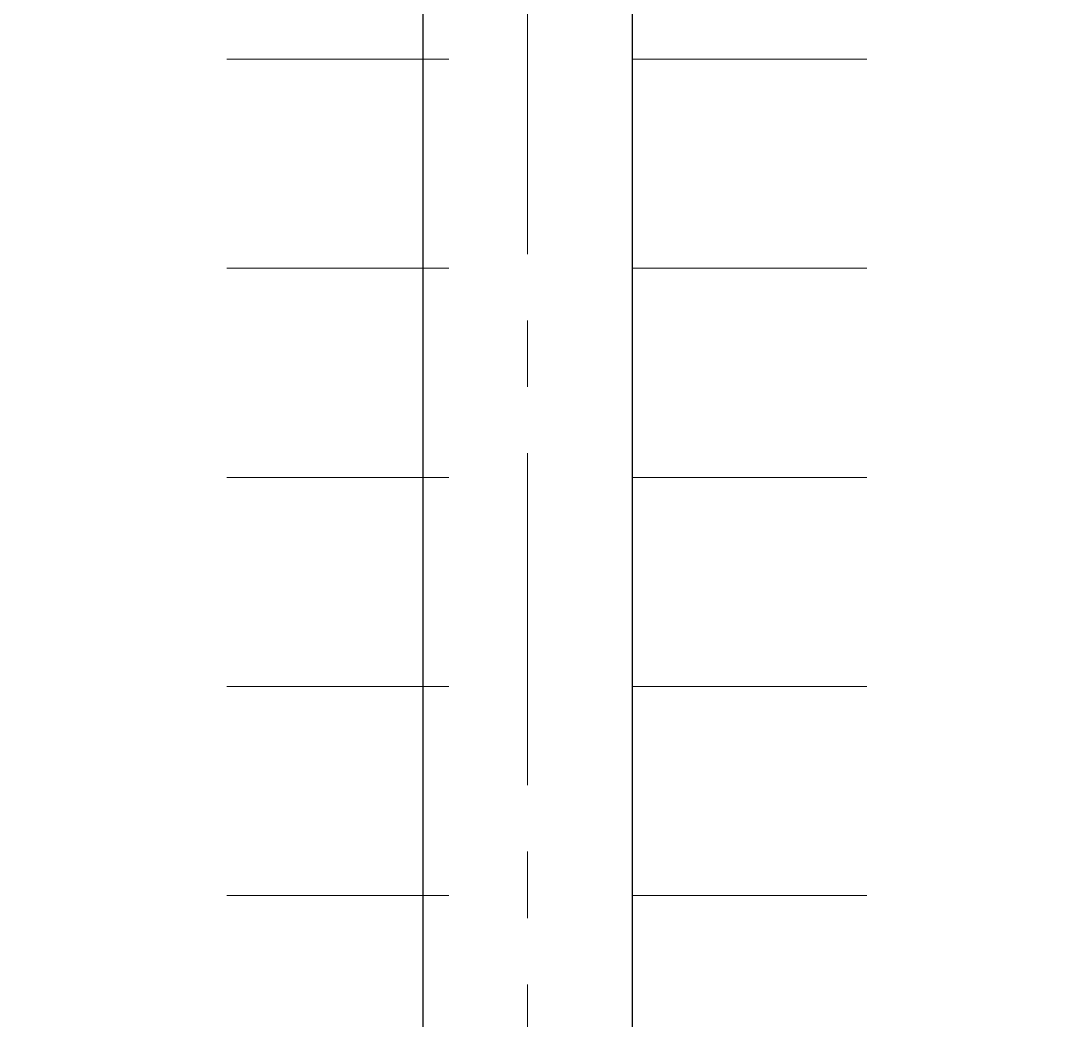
# Model space of a CAD drawing. Header units: millimetres. Extents: x -1359830 to -1240265, y -705366 to -618243.
# Drawn here: x -1295923.1 to -1295684, y -633607.9 to -633378.5 of the extents above; entities that cross this region are included whole.
import ezdxf

# ---------------------------------------------------------------- set-up
doc = ezdxf.new("R2010")
doc.units = ezdxf.units.MM
doc.header["$MEASUREMENT"] = 0
doc.linetypes.add('CENTER', pattern=[50.8, 31.75, -6.35, 6.35, -6.35])
for name, color, linetype, lineweight in [('1.NET BAO-F', 3, 'Continuous', 25), ('5.HATCH-F', 8, 'Continuous', 5), ('6.NET TRUC-F', 5, 'CENTER', 15), ('S-dims', 8, 'Continuous', 18)]:
    doc.layers.add(name, color=color, linetype=linetype, lineweight=lineweight)

# ---------------------------------------------------------------- blocks, each defined once
blk = doc.blocks.new('18')
at = {"layer": '1.NET BAO-F', "ltscale": 10}
for p, q in [((-1311875.742, -623200.853), (-1311875.742, -623500.853)), ((-1311869.742, -623200.853), (-1311869.742, -623500.853))]:
    blk.add_line(p, q, dxfattribs=at)
blk.add_circle((-1311872.742, -623350.853), 150, dxfattribs=at)
at = {"layer": '5.HATCH-F', "ltscale": 10}
for p, q in [((-1311881.371, -623443.202), (-1311875.371, -623443.202)), ((-1311881.367, -623443.202), (-1311875.367, -623443.202)), ((-1311881.364, -623443.202), (-1311875.364, -623443.202)), ((-1311881.36, -623443.202), (-1311875.36, -623443.202)), ((-1311881.356, -623443.202), (-1311875.356, -623443.202)), ((-1311881.352, -623443.202), (-1311875.352, -623443.202)), ((-1311881.349, -623443.202), (-1311875.349, -623443.202)), ((-1311881.345, -623443.202), (-1311875.345, -623443.202)), ((-1311881.341, -623443.202), (-1311875.341, -623443.202)), ((-1311881.337, -623443.202), (-1311875.337, -623443.202)), ((-1311881.334, -623443.202), (-1311875.334, -623443.202)), ((-1311881.33, -623443.202), (-1311875.33, -623443.202)), ((-1311881.326, -623443.202), (-1311875.326, -623443.202)), ((-1311881.322, -623443.202), (-1311875.322, -623443.202)), ((-1311881.319, -623443.202), (-1311875.319, -623443.202)), ((-1311881.315, -623443.202), (-1311875.315, -623443.202)), ((-1311881.311, -623443.202), (-1311875.311, -623443.202)), ((-1311881.307, -623443.202), (-1311875.307, -623443.202)), ((-1311881.304, -623443.202), (-1311875.304, -623443.202)), ((-1311881.3, -623443.202), (-1311875.3, -623443.202)), ((-1311881.296, -623443.202), (-1311875.296, -623443.202)), ((-1311881.292, -623443.202), (-1311875.292, -623443.202)), ((-1311881.289, -623443.202), (-1311875.289, -623443.202)), ((-1311881.285, -623443.202), (-1311875.285, -623443.202)), ((-1311881.281, -623443.202), (-1311875.281, -623443.202)), ((-1311881.277, -623443.202), (-1311875.277, -623443.202)), ((-1311881.274, -623443.202), (-1311875.274, -623443.202)), ((-1311881.27, -623443.202), (-1311875.27, -623443.202)), ((-1311881.266, -623443.202), (-1311875.266, -623443.202)), ((-1311881.262, -623443.202), (-1311875.262, -623443.202)), ((-1311881.259, -623443.202), (-1311875.259, -623443.202)), ((-1311881.255, -623443.202), (-1311875.255, -623443.202)), ((-1311881.251, -623443.202), (-1311875.251, -623443.202)), ((-1311881.247, -623443.202), (-1311875.247, -623443.202)), ((-1311881.244, -623443.202), (-1311875.244, -623443.202)), ((-1311881.24, -623443.202), (-1311875.24, -623443.202)), ((-1311881.236, -623443.202), (-1311875.236, -623443.202)), ((-1311881.232, -623443.202), (-1311875.232, -623443.202)), ((-1311881.229, -623443.202), (-1311875.229, -623443.202)), ((-1311881.225, -623443.202), (-1311875.225, -623443.202)), ((-1311881.221, -623443.202), (-1311875.221, -623443.202)), ((-1311881.217, -623443.202), (-1311875.217, -623443.202)), ((-1311881.214, -623443.202), (-1311875.214, -623443.202)), ((-1311881.21, -623443.202), (-1311875.21, -623443.202)), ((-1311881.206, -623443.202), (-1311875.206, -623443.202)), ((-1311881.202, -623443.202), (-1311875.202, -623443.202)), ((-1311881.199, -623443.202), (-1311875.199, -623443.202)), ((-1311881.195, -623443.202), (-1311875.195, -623443.202)), ((-1311881.191, -623443.202), (-1311875.191, -623443.202)), ((-1311881.187, -623443.202), (-1311875.187, -623443.202)), ((-1311881.184, -623443.202), (-1311875.184, -623443.202)), ((-1311881.18, -623443.202), (-1311875.18, -623443.202)), ((-1311881.176, -623443.202), (-1311875.176, -623443.202)), ((-1311881.172, -623443.202), (-1311875.172, -623443.202)), ((-1311881.169, -623443.202), (-1311875.169, -623443.202)), ((-1311881.165, -623443.202), (-1311875.165, -623443.202)), ((-1311881.161, -623443.202), (-1311875.161, -623443.202)), ((-1311881.157, -623443.202), (-1311875.157, -623443.202)), ((-1311881.154, -623443.202), (-1311875.154, -623443.202)), ((-1311881.15, -623443.202), (-1311875.15, -623443.202)), ((-1311881.146, -623443.202), (-1311875.146, -623443.202)), ((-1311881.142, -623443.202), (-1311875.142, -623443.202)), ((-1311881.139, -623443.202), (-1311875.139, -623443.202)), ((-1311881.135, -623443.202), (-1311875.135, -623443.202)), ((-1311881.131, -623443.202), (-1311875.131, -623443.202)), ((-1311881.127, -623443.202), (-1311875.127, -623443.202)), ((-1311881.124, -623443.202), (-1311875.124, -623443.202)), ((-1311881.12, -623443.202), (-1311875.12, -623443.202)), ((-1311881.116, -623443.202), (-1311875.116, -623443.202)), ((-1311881.112, -623443.202), (-1311875.112, -623443.202)), ((-1311881.109, -623443.202), (-1311875.109, -623443.202)), ((-1311881.105, -623443.202), (-1311875.105, -623443.202)), ((-1311881.101, -623443.202), (-1311875.101, -623443.202)), ((-1311881.097, -623443.202), (-1311875.097, -623443.202)), ((-1311881.094, -623443.202), (-1311875.094, -623443.202)), ((-1311881.09, -623443.202), (-1311875.09, -623443.202)), ((-1311881.086, -623443.202), (-1311875.086, -623443.202)), ((-1311881.082, -623443.202), (-1311875.082, -623443.202)), ((-1311881.079, -623443.202), (-1311875.079, -623443.202)), ((-1311881.075, -623443.202), (-1311875.075, -623443.202)), ((-1311881.071, -623443.202), (-1311875.071, -623443.202)), ((-1311881.067, -623443.202), (-1311875.067, -623443.202)), ((-1311881.064, -623443.202), (-1311875.064, -623443.202)), ((-1311881.06, -623443.202), (-1311875.06, -623443.202)), ((-1311881.056, -623443.202), (-1311875.056, -623443.202)), ((-1311881.052, -623443.202), (-1311875.052, -623443.202)), ((-1311881.049, -623443.202), (-1311875.049, -623443.202)), ((-1311881.045, -623443.202), (-1311875.045, -623443.202)), ((-1311881.041, -623443.202), (-1311875.041, -623443.202)), ((-1311881.037, -623443.202), (-1311875.037, -623443.202)), ((-1311881.034, -623443.202), (-1311875.034, -623443.202)), ((-1311881.03, -623443.202), (-1311875.03, -623443.202)), ((-1311881.026, -623443.202), (-1311875.026, -623443.202)), ((-1311881.022, -623443.202), (-1311875.022, -623443.202)), ((-1311881.019, -623443.202), (-1311875.019, -623443.202)), ((-1311881.015, -623443.202), (-1311875.015, -623443.202)), ((-1311881.011, -623443.202), (-1311875.011, -623443.202)), ((-1311881.007, -623443.202), (-1311875.007, -623443.202)), ((-1311881.004, -623443.202), (-1311875.004, -623443.202)), ((-1311881, -623443.202), (-1311875, -623443.202)), ((-1311863, -623443.202), (-1311869.742, -623443.202)), ((-1311863.371, -623443.202), (-1311869.371, -623443.202)), ((-1311863.367, -623443.202), (-1311869.367, -623443.202)), ((-1311863.364, -623443.202), (-1311869.364, -623443.202)), ((-1311863.36, -623443.202), (-1311869.36, -623443.202)), ((-1311863.356, -623443.202), (-1311869.356, -623443.202)), ((-1311863.352, -623443.202), (-1311869.352, -623443.202)), ((-1311863.349, -623443.202), (-1311869.349, -623443.202)), ((-1311863.345, -623443.202), (-1311869.345, -623443.202)), ((-1311863.341, -623443.202), (-1311869.341, -623443.202)), ((-1311863.337, -623443.202), (-1311869.337, -623443.202)), ((-1311863.334, -623443.202), (-1311869.334, -623443.202)), ((-1311863.33, -623443.202), (-1311869.33, -623443.202)), ((-1311863.326, -623443.202), (-1311869.326, -623443.202)), ((-1311863.322, -623443.202), (-1311869.322, -623443.202)), ((-1311863.319, -623443.202), (-1311869.319, -623443.202)), ((-1311863.315, -623443.202), (-1311869.315, -623443.202)), ((-1311863.311, -623443.202), (-1311869.311, -623443.202)), ((-1311863.307, -623443.202), (-1311869.307, -623443.202)), ((-1311863.304, -623443.202), (-1311869.304, -623443.202)), ((-1311863.3, -623443.202), (-1311869.3, -623443.202)), ((-1311863.296, -623443.202), (-1311869.296, -623443.202)), ((-1311863.292, -623443.202), (-1311869.292, -623443.202)), ((-1311863.289, -623443.202), (-1311869.289, -623443.202)), ((-1311863.285, -623443.202), (-1311869.285, -623443.202)), ((-1311863.281, -623443.202), (-1311869.281, -623443.202)), ((-1311863.277, -623443.202), (-1311869.277, -623443.202)), ((-1311863.274, -623443.202), (-1311869.274, -623443.202)), ((-1311863.27, -623443.202), (-1311869.27, -623443.202)), ((-1311863.266, -623443.202), (-1311869.266, -623443.202)), ((-1311863.262, -623443.202), (-1311869.262, -623443.202)), ((-1311863.259, -623443.202), (-1311869.259, -623443.202)), ((-1311863.255, -623443.202), (-1311869.255, -623443.202)), ((-1311863.251, -623443.202), (-1311869.251, -623443.202)), ((-1311863.247, -623443.202), (-1311869.247, -623443.202)), ((-1311863.244, -623443.202), (-1311869.244, -623443.202)), ((-1311863.24, -623443.202), (-1311869.24, -623443.202)), ((-1311863.236, -623443.202), (-1311869.236, -623443.202)), ((-1311863.232, -623443.202), (-1311869.232, -623443.202)), ((-1311863.229, -623443.202), (-1311869.229, -623443.202)), ((-1311863.225, -623443.202), (-1311869.225, -623443.202)), ((-1311863.221, -623443.202), (-1311869.221, -623443.202)), ((-1311863.217, -623443.202), (-1311869.217, -623443.202)), ((-1311863.214, -623443.202), (-1311869.214, -623443.202)), ((-1311863.21, -623443.202), (-1311869.21, -623443.202)), ((-1311863.206, -623443.202), (-1311869.206, -623443.202)), ((-1311863.202, -623443.202), (-1311869.202, -623443.202)), ((-1311863.199, -623443.202), (-1311869.199, -623443.202)), ((-1311863.195, -623443.202), (-1311869.195, -623443.202)), ((-1311863.191, -623443.202), (-1311869.191, -623443.202)), ((-1311863.187, -623443.202), (-1311869.187, -623443.202)), ((-1311863.184, -623443.202), (-1311869.184, -623443.202)), ((-1311863.18, -623443.202), (-1311869.18, -623443.202)), ((-1311863.176, -623443.202), (-1311869.176, -623443.202)), ((-1311863.172, -623443.202), (-1311869.172, -623443.202)), ((-1311863.169, -623443.202), (-1311869.169, -623443.202)), ((-1311863.165, -623443.202), (-1311869.165, -623443.202)), ((-1311863.161, -623443.202), (-1311869.161, -623443.202)), ((-1311863.157, -623443.202), (-1311869.157, -623443.202)), ((-1311863.154, -623443.202), (-1311869.154, -623443.202)), ((-1311863.15, -623443.202), (-1311869.15, -623443.202)), ((-1311863.146, -623443.202), (-1311869.146, -623443.202)), ((-1311863.142, -623443.202), (-1311869.142, -623443.202)), ((-1311863.139, -623443.202), (-1311869.139, -623443.202)), ((-1311863.135, -623443.202), (-1311869.135, -623443.202)), ((-1311863.131, -623443.202), (-1311869.131, -623443.202)), ((-1311863.127, -623443.202), (-1311869.127, -623443.202)), ((-1311863.124, -623443.202), (-1311869.124, -623443.202)), ((-1311863.12, -623443.202), (-1311869.12, -623443.202)), ((-1311863.116, -623443.202), (-1311869.116, -623443.202)), ((-1311863.112, -623443.202), (-1311869.112, -623443.202)), ((-1311863.109, -623443.202), (-1311869.109, -623443.202)), ((-1311863.105, -623443.202), (-1311869.105, -623443.202)), ((-1311863.101, -623443.202), (-1311869.101, -623443.202)), ((-1311863.097, -623443.202), (-1311869.097, -623443.202)), ((-1311863.094, -623443.202), (-1311869.094, -623443.202)), ((-1311863.09, -623443.202), (-1311869.09, -623443.202)), ((-1311863.086, -623443.202), (-1311869.086, -623443.202)), ((-1311863.082, -623443.202), (-1311869.082, -623443.202)), ((-1311863.079, -623443.202), (-1311869.079, -623443.202)), ((-1311863.075, -623443.202), (-1311869.075, -623443.202)), ((-1311863.071, -623443.202), (-1311869.071, -623443.202)), ((-1311863.067, -623443.202), (-1311869.067, -623443.202)), ((-1311863.064, -623443.202), (-1311869.064, -623443.202)), ((-1311863.06, -623443.202), (-1311869.06, -623443.202)), ((-1311863.056, -623443.202), (-1311869.056, -623443.202)), ((-1311863.052, -623443.202), (-1311869.052, -623443.202)), ((-1311863.049, -623443.202), (-1311869.049, -623443.202)), ((-1311863.045, -623443.202), (-1311869.045, -623443.202)), ((-1311863.041, -623443.202), (-1311869.041, -623443.202)), ((-1311863.037, -623443.202), (-1311869.037, -623443.202)), ((-1311863.034, -623443.202), (-1311869.034, -623443.202)), ((-1311863.03, -623443.202), (-1311869.03, -623443.202)), ((-1311863.026, -623443.202), (-1311869.026, -623443.202)), ((-1311863.022, -623443.202), (-1311869.022, -623443.202)), ((-1311863.019, -623443.202), (-1311869.019, -623443.202)), ((-1311863.015, -623443.202), (-1311869.015, -623443.202)), ((-1311863.011, -623443.202), (-1311869.011, -623443.202)), ((-1311863.007, -623443.202), (-1311869.007, -623443.202)), ((-1311863.004, -623443.202), (-1311869.004, -623443.202)), ((-1311881.371, -623449.202), (-1311875.371, -623449.202)), ((-1311881.367, -623449.202), (-1311875.367, -623449.202)), ((-1311881.364, -623449.202), (-1311875.364, -623449.202)), ((-1311881.36, -623449.202), (-1311875.36, -623449.202)), ((-1311881.356, -623449.202), (-1311875.356, -623449.202)), ((-1311881.352, -623449.202), (-1311875.352, -623449.202)), ((-1311881.349, -623449.202), (-1311875.349, -623449.202)), ((-1311881.345, -623449.202), (-1311875.345, -623449.202)), ((-1311881.341, -623449.202), (-1311875.341, -623449.202)), ((-1311881.337, -623449.202), (-1311875.337, -623449.202)), ((-1311881.334, -623449.202), (-1311875.334, -623449.202)), ((-1311881.33, -623449.202), (-1311875.33, -623449.202)), ((-1311881.326, -623449.202), (-1311875.326, -623449.202)), ((-1311881.322, -623449.202), (-1311875.322, -623449.202)), ((-1311881.319, -623449.202), (-1311875.319, -623449.202)), ((-1311881.315, -623449.202), (-1311875.315, -623449.202)), ((-1311881.311, -623449.202), (-1311875.311, -623449.202)), ((-1311881.307, -623449.202), (-1311875.307, -623449.202)), ((-1311881.304, -623449.202), (-1311875.304, -623449.202)), ((-1311881.3, -623449.202), (-1311875.3, -623449.202)), ((-1311881.296, -623449.202), (-1311875.296, -623449.202)), ((-1311881.292, -623449.202), (-1311875.292, -623449.202)), ((-1311881.289, -623449.202), (-1311875.289, -623449.202)), ((-1311881.285, -623449.202), (-1311875.285, -623449.202)), ((-1311881.281, -623449.202), (-1311875.281, -623449.202)), ((-1311881.277, -623449.202), (-1311875.277, -623449.202)), ((-1311881.274, -623449.202), (-1311875.274, -623449.202)), ((-1311881.27, -623449.202), (-1311875.27, -623449.202)), ((-1311881.266, -623449.202), (-1311875.266, -623449.202)), ((-1311881.262, -623449.202), (-1311875.262, -623449.202)), ((-1311881.259, -623449.202), (-1311875.259, -623449.202)), ((-1311881.255, -623449.202), (-1311875.255, -623449.202)), ((-1311881.251, -623449.202), (-1311875.251, -623449.202)), ((-1311881.247, -623449.202), (-1311875.247, -623449.202)), ((-1311881.244, -623449.202), (-1311875.244, -623449.202)), ((-1311881.24, -623449.202), (-1311875.24, -623449.202)), ((-1311881.236, -623449.202), (-1311875.236, -623449.202)), ((-1311881.232, -623449.202), (-1311875.232, -623449.202)), ((-1311881.229, -623449.202), (-1311875.229, -623449.202)), ((-1311881.225, -623449.202), (-1311875.225, -623449.202)), ((-1311881.221, -623449.202), (-1311875.221, -623449.202)), ((-1311881.217, -623449.202), (-1311875.217, -623449.202)), ((-1311881.214, -623449.202), (-1311875.214, -623449.202)), ((-1311881.21, -623449.202), (-1311875.21, -623449.202)), ((-1311881.206, -623449.202), (-1311875.206, -623449.202)), ((-1311881.202, -623449.202), (-1311875.202, -623449.202)), ((-1311881.199, -623449.202), (-1311875.199, -623449.202)), ((-1311881.195, -623449.202), (-1311875.195, -623449.202)), ((-1311881.191, -623449.202), (-1311875.191, -623449.202)), ((-1311881.187, -623449.202), (-1311875.187, -623449.202)), ((-1311881.184, -623449.202), (-1311875.184, -623449.202)), ((-1311881.18, -623449.202), (-1311875.18, -623449.202)), ((-1311881.176, -623449.202), (-1311875.176, -623449.202)), ((-1311881.172, -623449.202), (-1311875.172, -623449.202)), ((-1311881.169, -623449.202), (-1311875.169, -623449.202)), ((-1311881.165, -623449.202), (-1311875.165, -623449.202)), ((-1311881.161, -623449.202), (-1311875.161, -623449.202)), ((-1311881.157, -623449.202), (-1311875.157, -623449.202)), ((-1311881.154, -623449.202), (-1311875.154, -623449.202)), ((-1311881.15, -623449.202), (-1311875.15, -623449.202)), ((-1311881.146, -623449.202), (-1311875.146, -623449.202)), ((-1311881.142, -623449.202), (-1311875.142, -623449.202)), ((-1311881.139, -623449.202), (-1311875.139, -623449.202)), ((-1311881.135, -623449.202), (-1311875.135, -623449.202)), ((-1311881.131, -623449.202), (-1311875.131, -623449.202)), ((-1311881.127, -623449.202), (-1311875.127, -623449.202)), ((-1311881.124, -623449.202), (-1311875.124, -623449.202)), ((-1311881.12, -623449.202), (-1311875.12, -623449.202)), ((-1311881.116, -623449.202), (-1311875.116, -623449.202)), ((-1311881.112, -623449.202), (-1311875.112, -623449.202)), ((-1311881.109, -623449.202), (-1311875.109, -623449.202)), ((-1311881.105, -623449.202), (-1311875.105, -623449.202)), ((-1311881.101, -623449.202), (-1311875.101, -623449.202)), ((-1311881.097, -623449.202), (-1311875.097, -623449.202)), ((-1311881.094, -623449.202), (-1311875.094, -623449.202)), ((-1311881.09, -623449.202), (-1311875.09, -623449.202)), ((-1311881.086, -623449.202), (-1311875.086, -623449.202)), ((-1311881.082, -623449.202), (-1311875.082, -623449.202)), ((-1311881.079, -623449.202), (-1311875.079, -623449.202)), ((-1311881.075, -623449.202), (-1311875.075, -623449.202)), ((-1311881.071, -623449.202), (-1311875.071, -623449.202)), ((-1311881.067, -623449.202), (-1311875.067, -623449.202)), ((-1311881.064, -623449.202), (-1311875.064, -623449.202)), ((-1311881.06, -623449.202), (-1311875.06, -623449.202)), ((-1311881.056, -623449.202), (-1311875.056, -623449.202)), ((-1311881.052, -623449.202), (-1311875.052, -623449.202)), ((-1311881.049, -623449.202), (-1311875.049, -623449.202)), ((-1311881.045, -623449.202), (-1311875.045, -623449.202)), ((-1311881.041, -623449.202), (-1311875.041, -623449.202)), ((-1311881.037, -623449.202), (-1311875.037, -623449.202)), ((-1311881.034, -623449.202), (-1311875.034, -623449.202)), ((-1311881.03, -623449.202), (-1311875.03, -623449.202)), ((-1311881.026, -623449.202), (-1311875.026, -623449.202)), ((-1311881.022, -623449.202), (-1311875.022, -623449.202)), ((-1311881.019, -623449.202), (-1311875.019, -623449.202)), ((-1311881.015, -623449.202), (-1311875.015, -623449.202)), ((-1311881.011, -623449.202), (-1311875.011, -623449.202)), ((-1311881.007, -623449.202), (-1311875.007, -623449.202)), ((-1311881.004, -623449.202), (-1311875.004, -623449.202)), ((-1311881, -623449.202), (-1311875, -623449.202)), ((-1311863.371, -623449.202), (-1311869.742, -623449.202)), ((-1311863.367, -623449.202), (-1311869.742, -623449.202)), ((-1311863.364, -623449.202), (-1311869.742, -623449.202)), ((-1311863.36, -623449.202), (-1311869.742, -623449.202)), ((-1311863.356, -623449.202), (-1311869.742, -623449.202)), ((-1311863.352, -623449.202), (-1311869.742, -623449.202)), ((-1311863.349, -623449.202), (-1311869.742, -623449.202)), ((-1311863.345, -623449.202), (-1311869.742, -623449.202)), ((-1311863.341, -623449.202), (-1311869.742, -623449.202)), ((-1311863.337, -623449.202), (-1311869.742, -623449.202)), ((-1311863.334, -623449.202), (-1311869.742, -623449.202)), ((-1311863.33, -623449.202), (-1311869.742, -623449.202)), ((-1311863.326, -623449.202), (-1311869.742, -623449.202)), ((-1311863.322, -623449.202), (-1311869.742, -623449.202)), ((-1311863.319, -623449.202), (-1311869.742, -623449.202)), ((-1311863.315, -623449.202), (-1311869.742, -623449.202)), ((-1311863.311, -623449.202), (-1311869.742, -623449.202)), ((-1311863.307, -623449.202), (-1311869.742, -623449.202)), ((-1311863.304, -623449.202), (-1311869.742, -623449.202)), ((-1311863.3, -623449.202), (-1311869.742, -623449.202)), ((-1311863.296, -623449.202), (-1311869.742, -623449.202)), ((-1311863.292, -623449.202), (-1311869.742, -623449.202)), ((-1311863.289, -623449.202), (-1311869.742, -623449.202)), ((-1311863.285, -623449.202), (-1311869.742, -623449.202)), ((-1311863.281, -623449.202), (-1311869.742, -623449.202)), ((-1311863.277, -623449.202), (-1311869.742, -623449.202)), ((-1311863.274, -623449.202), (-1311869.742, -623449.202)), ((-1311863.27, -623449.202), (-1311869.742, -623449.202)), ((-1311863.266, -623449.202), (-1311869.742, -623449.202)), ((-1311863.262, -623449.202), (-1311869.742, -623449.202)), ((-1311863.259, -623449.202), (-1311869.742, -623449.202)), ((-1311863.255, -623449.202), (-1311869.742, -623449.202)), ((-1311863.251, -623449.202), (-1311869.742, -623449.202)), ((-1311863.247, -623449.202), (-1311869.742, -623449.202)), ((-1311863.244, -623449.202), (-1311869.742, -623449.202)), ((-1311863.24, -623449.202), (-1311869.742, -623449.202)), ((-1311863.236, -623449.202), (-1311869.742, -623449.202)), ((-1311863.232, -623449.202), (-1311869.742, -623449.202)), ((-1311863.229, -623449.202), (-1311869.742, -623449.202)), ((-1311863.225, -623449.202), (-1311869.742, -623449.202)), ((-1311863.221, -623449.202), (-1311869.742, -623449.202)), ((-1311863.217, -623449.202), (-1311869.742, -623449.202)), ((-1311863.214, -623449.202), (-1311869.742, -623449.202)), ((-1311863.21, -623449.202), (-1311869.742, -623449.202)), ((-1311863.206, -623449.202), (-1311869.742, -623449.202)), ((-1311863.202, -623449.202), (-1311869.742, -623449.202)), ((-1311863.199, -623449.202), (-1311869.742, -623449.202)), ((-1311863.195, -623449.202), (-1311869.742, -623449.202)), ((-1311863.191, -623449.202), (-1311869.742, -623449.202)), ((-1311863.187, -623449.202), (-1311869.742, -623449.202)), ((-1311863.184, -623449.202), (-1311869.742, -623449.202)), ((-1311863.18, -623449.202), (-1311869.742, -623449.202)), ((-1311863.176, -623449.202), (-1311869.742, -623449.202)), ((-1311863.172, -623449.202), (-1311869.742, -623449.202)), ((-1311863.169, -623449.202), (-1311869.742, -623449.202)), ((-1311863.165, -623449.202), (-1311869.742, -623449.202)), ((-1311863.161, -623449.202), (-1311869.742, -623449.202)), ((-1311863.157, -623449.202), (-1311869.742, -623449.202)), ((-1311863.154, -623449.202), (-1311869.742, -623449.202)), ((-1311863.15, -623449.202), (-1311869.742, -623449.202)), ((-1311863.146, -623449.202), (-1311869.742, -623449.202)), ((-1311863.142, -623449.202), (-1311869.742, -623449.202)), ((-1311863.139, -623449.202), (-1311869.742, -623449.202)), ((-1311863.135, -623449.202), (-1311869.742, -623449.202)), ((-1311863.131, -623449.202), (-1311869.742, -623449.202)), ((-1311863.127, -623449.202), (-1311869.742, -623449.202)), ((-1311863.124, -623449.202), (-1311869.742, -623449.202)), ((-1311863.12, -623449.202), (-1311869.742, -623449.202)), ((-1311863.116, -623449.202), (-1311869.742, -623449.202)), ((-1311863.112, -623449.202), (-1311869.742, -623449.202)), ((-1311863.109, -623449.202), (-1311869.742, -623449.202)), ((-1311863.105, -623449.202), (-1311869.742, -623449.202)), ((-1311863.101, -623449.202), (-1311869.742, -623449.202)), ((-1311863.097, -623449.202), (-1311869.742, -623449.202)), ((-1311863.094, -623449.202), (-1311869.742, -623449.202)), ((-1311863.09, -623449.202), (-1311869.742, -623449.202)), ((-1311863.086, -623449.202), (-1311869.742, -623449.202)), ((-1311863.082, -623449.202), (-1311869.742, -623449.202)), ((-1311863.079, -623449.202), (-1311869.742, -623449.202)), ((-1311863.075, -623449.202), (-1311869.742, -623449.202)), ((-1311863.071, -623449.202), (-1311869.742, -623449.202)), ((-1311863.067, -623449.202), (-1311869.742, -623449.202)), ((-1311863.064, -623449.202), (-1311869.742, -623449.202)), ((-1311863.06, -623449.202), (-1311869.742, -623449.202)), ((-1311863.056, -623449.202), (-1311869.742, -623449.202)), ((-1311863.052, -623449.202), (-1311869.742, -623449.202)), ((-1311863.049, -623449.202), (-1311869.742, -623449.202)), ((-1311863.045, -623449.202), (-1311869.742, -623449.202)), ((-1311863.041, -623449.202), (-1311869.742, -623449.202)), ((-1311863.037, -623449.202), (-1311869.742, -623449.202)), ((-1311863.034, -623449.202), (-1311869.742, -623449.202)), ((-1311863.03, -623449.202), (-1311869.742, -623449.202)), ((-1311863.026, -623449.202), (-1311869.742, -623449.202)), ((-1311863.022, -623449.202), (-1311869.742, -623449.202)), ((-1311863.019, -623449.202), (-1311869.742, -623449.202)), ((-1311863.015, -623449.202), (-1311869.742, -623449.202)), ((-1311863.011, -623449.202), (-1311869.742, -623449.202)), ((-1311863.007, -623449.202), (-1311869.742, -623449.202)), ((-1311863.004, -623449.202), (-1311869.742, -623449.202)), ((-1311863, -623449.202), (-1311869.742, -623449.202)), ((-1311881.371, -623455.202), (-1311875.371, -623455.202)), ((-1311881.367, -623455.202), (-1311875.367, -623455.202)), ((-1311881.364, -623455.202), (-1311875.364, -623455.202)), ((-1311881.36, -623455.202), (-1311875.36, -623455.202)), ((-1311881.356, -623455.202), (-1311875.356, -623455.202)), ((-1311881.352, -623455.202), (-1311875.352, -623455.202)), ((-1311881.349, -623455.202), (-1311875.349, -623455.202)), ((-1311881.345, -623455.202), (-1311875.345, -623455.202)), ((-1311881.341, -623455.202), (-1311875.341, -623455.202)), ((-1311881.337, -623455.202), (-1311875.337, -623455.202)), ((-1311881.334, -623455.202), (-1311875.334, -623455.202)), ((-1311881.33, -623455.202), (-1311875.33, -623455.202)), ((-1311881.326, -623455.202), (-1311875.326, -623455.202)), ((-1311881.322, -623455.202), (-1311875.322, -623455.202)), ((-1311881.319, -623455.202), (-1311875.319, -623455.202)), ((-1311881.315, -623455.202), (-1311875.315, -623455.202)), ((-1311881.311, -623455.202), (-1311875.311, -623455.202)), ((-1311881.307, -623455.202), (-1311875.307, -623455.202)), ((-1311881.304, -623455.202), (-1311875.304, -623455.202)), ((-1311881.3, -623455.202), (-1311875.3, -623455.202)), ((-1311881.296, -623455.202), (-1311875.296, -623455.202)), ((-1311881.292, -623455.202), (-1311875.292, -623455.202)), ((-1311881.289, -623455.202), (-1311875.289, -623455.202)), ((-1311881.285, -623455.202), (-1311875.285, -623455.202)), ((-1311881.281, -623455.202), (-1311875.281, -623455.202)), ((-1311881.277, -623455.202), (-1311875.277, -623455.202)), ((-1311881.274, -623455.202), (-1311875.274, -623455.202)), ((-1311881.27, -623455.202), (-1311875.27, -623455.202)), ((-1311881.266, -623455.202), (-1311875.266, -623455.202)), ((-1311881.262, -623455.202), (-1311875.262, -623455.202)), ((-1311881.259, -623455.202), (-1311875.259, -623455.202)), ((-1311881.255, -623455.202), (-1311875.255, -623455.202)), ((-1311881.251, -623455.202), (-1311875.251, -623455.202)), ((-1311881.247, -623455.202), (-1311875.247, -623455.202)), ((-1311881.244, -623455.202), (-1311875.244, -623455.202)), ((-1311881.24, -623455.202), (-1311875.24, -623455.202)), ((-1311881.236, -623455.202), (-1311875.236, -623455.202)), ((-1311881.232, -623455.202), (-1311875.232, -623455.202)), ((-1311881.229, -623455.202), (-1311875.229, -623455.202)), ((-1311881.225, -623455.202), (-1311875.225, -623455.202)), ((-1311881.221, -623455.202), (-1311875.221, -623455.202)), ((-1311881.217, -623455.202), (-1311875.217, -623455.202)), ((-1311881.214, -623455.202), (-1311875.214, -623455.202)), ((-1311881.21, -623455.202), (-1311875.21, -623455.202)), ((-1311881.206, -623455.202), (-1311875.206, -623455.202)), ((-1311881.202, -623455.202), (-1311875.202, -623455.202)), ((-1311881.199, -623455.202), (-1311875.199, -623455.202)), ((-1311881.195, -623455.202), (-1311875.195, -623455.202)), ((-1311881.191, -623455.202), (-1311875.191, -623455.202)), ((-1311881.187, -623455.202), (-1311875.187, -623455.202)), ((-1311881.184, -623455.202), (-1311875.184, -623455.202)), ((-1311881.18, -623455.202), (-1311875.18, -623455.202)), ((-1311881.176, -623455.202), (-1311875.176, -623455.202)), ((-1311881.172, -623455.202), (-1311875.172, -623455.202)), ((-1311881.169, -623455.202), (-1311875.169, -623455.202)), ((-1311881.165, -623455.202), (-1311875.165, -623455.202)), ((-1311881.161, -623455.202), (-1311875.161, -623455.202)), ((-1311881.157, -623455.202), (-1311875.157, -623455.202)), ((-1311881.154, -623455.202), (-1311875.154, -623455.202)), ((-1311881.15, -623455.202), (-1311875.15, -623455.202)), ((-1311881.146, -623455.202), (-1311875.146, -623455.202)), ((-1311881.142, -623455.202), (-1311875.142, -623455.202)), ((-1311881.139, -623455.202), (-1311875.139, -623455.202)), ((-1311881.135, -623455.202), (-1311875.135, -623455.202)), ((-1311881.131, -623455.202), (-1311875.131, -623455.202)), ((-1311881.127, -623455.202), (-1311875.127, -623455.202)), ((-1311881.124, -623455.202), (-1311875.124, -623455.202)), ((-1311881.12, -623455.202), (-1311875.12, -623455.202)), ((-1311881.116, -623455.202), (-1311875.116, -623455.202)), ((-1311881.112, -623455.202), (-1311875.112, -623455.202)), ((-1311881.109, -623455.202), (-1311875.109, -623455.202)), ((-1311881.105, -623455.202), (-1311875.105, -623455.202)), ((-1311881.101, -623455.202), (-1311875.101, -623455.202)), ((-1311881.097, -623455.202), (-1311875.097, -623455.202)), ((-1311881.094, -623455.202), (-1311875.094, -623455.202)), ((-1311881.09, -623455.202), (-1311875.09, -623455.202)), ((-1311881.086, -623455.202), (-1311875.086, -623455.202)), ((-1311881.082, -623455.202), (-1311875.082, -623455.202)), ((-1311881.079, -623455.202), (-1311875.079, -623455.202)), ((-1311881.075, -623455.202), (-1311875.075, -623455.202)), ((-1311881.071, -623455.202), (-1311875.071, -623455.202)), ((-1311881.067, -623455.202), (-1311875.067, -623455.202)), ((-1311881.064, -623455.202), (-1311875.064, -623455.202)), ((-1311881.06, -623455.202), (-1311875.06, -623455.202)), ((-1311881.056, -623455.202), (-1311875.056, -623455.202)), ((-1311881.052, -623455.202), (-1311875.052, -623455.202)), ((-1311881.049, -623455.202), (-1311875.049, -623455.202)), ((-1311881.045, -623455.202), (-1311875.045, -623455.202)), ((-1311881.041, -623455.202), (-1311875.041, -623455.202)), ((-1311881.037, -623455.202), (-1311875.037, -623455.202)), ((-1311881.034, -623455.202), (-1311875.034, -623455.202)), ((-1311881.03, -623455.202), (-1311875.03, -623455.202)), ((-1311881.026, -623455.202), (-1311875.026, -623455.202)), ((-1311881.022, -623455.202), (-1311875.022, -623455.202)), ((-1311881.019, -623455.202), (-1311875.019, -623455.202)), ((-1311881.015, -623455.202), (-1311875.015, -623455.202)), ((-1311881.011, -623455.202), (-1311875.011, -623455.202)), ((-1311881.007, -623455.202), (-1311875.007, -623455.202)), ((-1311881.004, -623455.202), (-1311875.004, -623455.202)), ((-1311881, -623455.202), (-1311875, -623455.202)), ((-1311863.371, -623455.202), (-1311869.742, -623455.202)), ((-1311863.367, -623455.202), (-1311869.742, -623455.202)), ((-1311863.364, -623455.202), (-1311869.742, -623455.202)), ((-1311863.36, -623455.202), (-1311869.742, -623455.202)), ((-1311863.356, -623455.202), (-1311869.742, -623455.202)), ((-1311863.352, -623455.202), (-1311869.742, -623455.202)), ((-1311863.349, -623455.202), (-1311869.742, -623455.202)), ((-1311863.345, -623455.202), (-1311869.742, -623455.202)), ((-1311863.341, -623455.202), (-1311869.742, -623455.202)), ((-1311863.337, -623455.202), (-1311869.742, -623455.202)), ((-1311863.334, -623455.202), (-1311869.742, -623455.202)), ((-1311863.33, -623455.202), (-1311869.742, -623455.202)), ((-1311863.326, -623455.202), (-1311869.742, -623455.202)), ((-1311863.322, -623455.202), (-1311869.742, -623455.202)), ((-1311863.319, -623455.202), (-1311869.742, -623455.202)), ((-1311863.315, -623455.202), (-1311869.742, -623455.202)), ((-1311863.311, -623455.202), (-1311869.742, -623455.202)), ((-1311863.307, -623455.202), (-1311869.742, -623455.202)), ((-1311863.304, -623455.202), (-1311869.742, -623455.202)), ((-1311863.3, -623455.202), (-1311869.742, -623455.202)), ((-1311863.296, -623455.202), (-1311869.742, -623455.202)), ((-1311863.292, -623455.202), (-1311869.742, -623455.202)), ((-1311863.289, -623455.202), (-1311869.742, -623455.202)), ((-1311863.285, -623455.202), (-1311869.742, -623455.202)), ((-1311863.281, -623455.202), (-1311869.742, -623455.202)), ((-1311863.277, -623455.202), (-1311869.742, -623455.202)), ((-1311863.274, -623455.202), (-1311869.742, -623455.202)), ((-1311863.27, -623455.202), (-1311869.742, -623455.202)), ((-1311863.266, -623455.202), (-1311869.742, -623455.202)), ((-1311863.262, -623455.202), (-1311869.742, -623455.202)), ((-1311863.259, -623455.202), (-1311869.742, -623455.202)), ((-1311863.255, -623455.202), (-1311869.742, -623455.202)), ((-1311863.251, -623455.202), (-1311869.742, -623455.202)), ((-1311863.247, -623455.202), (-1311869.742, -623455.202)), ((-1311863.244, -623455.202), (-1311869.742, -623455.202)), ((-1311863.24, -623455.202), (-1311869.742, -623455.202)), ((-1311863.236, -623455.202), (-1311869.742, -623455.202)), ((-1311863.232, -623455.202), (-1311869.742, -623455.202)), ((-1311863.229, -623455.202), (-1311869.742, -623455.202)), ((-1311863.225, -623455.202), (-1311869.742, -623455.202)), ((-1311863.221, -623455.202), (-1311869.742, -623455.202)), ((-1311863.217, -623455.202), (-1311869.742, -623455.202)), ((-1311863.214, -623455.202), (-1311869.742, -623455.202)), ((-1311863.21, -623455.202), (-1311869.742, -623455.202)), ((-1311863.206, -623455.202), (-1311869.742, -623455.202)), ((-1311863.202, -623455.202), (-1311869.742, -623455.202)), ((-1311863.199, -623455.202), (-1311869.742, -623455.202)), ((-1311863.195, -623455.202), (-1311869.742, -623455.202)), ((-1311863.191, -623455.202), (-1311869.742, -623455.202)), ((-1311863.187, -623455.202), (-1311869.742, -623455.202)), ((-1311863.184, -623455.202), (-1311869.742, -623455.202)), ((-1311863.18, -623455.202), (-1311869.742, -623455.202)), ((-1311863.176, -623455.202), (-1311869.742, -623455.202)), ((-1311863.172, -623455.202), (-1311869.742, -623455.202)), ((-1311863.169, -623455.202), (-1311869.742, -623455.202)), ((-1311863.165, -623455.202), (-1311869.742, -623455.202)), ((-1311863.161, -623455.202), (-1311869.742, -623455.202)), ((-1311863.157, -623455.202), (-1311869.742, -623455.202)), ((-1311863.154, -623455.202), (-1311869.742, -623455.202)), ((-1311863.15, -623455.202), (-1311869.742, -623455.202)), ((-1311863.146, -623455.202), (-1311869.742, -623455.202)), ((-1311863.142, -623455.202), (-1311869.742, -623455.202)), ((-1311863.139, -623455.202), (-1311869.742, -623455.202)), ((-1311863.135, -623455.202), (-1311869.742, -623455.202)), ((-1311863.131, -623455.202), (-1311869.742, -623455.202)), ((-1311863.127, -623455.202), (-1311869.742, -623455.202)), ((-1311863.124, -623455.202), (-1311869.742, -623455.202)), ((-1311863.12, -623455.202), (-1311869.742, -623455.202)), ((-1311863.116, -623455.202), (-1311869.742, -623455.202)), ((-1311863.112, -623455.202), (-1311869.742, -623455.202)), ((-1311863.109, -623455.202), (-1311869.742, -623455.202)), ((-1311863.105, -623455.202), (-1311869.742, -623455.202)), ((-1311863.101, -623455.202), (-1311869.742, -623455.202)), ((-1311863.097, -623455.202), (-1311869.742, -623455.202)), ((-1311863.094, -623455.202), (-1311869.742, -623455.202)), ((-1311863.09, -623455.202), (-1311869.742, -623455.202)), ((-1311863.086, -623455.202), (-1311869.742, -623455.202)), ((-1311863.082, -623455.202), (-1311869.742, -623455.202)), ((-1311863.079, -623455.202), (-1311869.742, -623455.202)), ((-1311863.075, -623455.202), (-1311869.742, -623455.202)), ((-1311863.071, -623455.202), (-1311869.742, -623455.202)), ((-1311863.067, -623455.202), (-1311869.742, -623455.202)), ((-1311863.064, -623455.202), (-1311869.742, -623455.202)), ((-1311863.06, -623455.202), (-1311869.742, -623455.202)), ((-1311863.056, -623455.202), (-1311869.742, -623455.202)), ((-1311863.052, -623455.202), (-1311869.742, -623455.202)), ((-1311863.049, -623455.202), (-1311869.742, -623455.202)), ((-1311863.045, -623455.202), (-1311869.742, -623455.202)), ((-1311863.041, -623455.202), (-1311869.742, -623455.202)), ((-1311863.037, -623455.202), (-1311869.742, -623455.202)), ((-1311863.034, -623455.202), (-1311869.742, -623455.202)), ((-1311863.03, -623455.202), (-1311869.742, -623455.202)), ((-1311863.026, -623455.202), (-1311869.742, -623455.202)), ((-1311863.022, -623455.202), (-1311869.742, -623455.202)), ((-1311863.019, -623455.202), (-1311869.742, -623455.202)), ((-1311863.015, -623455.202), (-1311869.742, -623455.202)), ((-1311863.011, -623455.202), (-1311869.742, -623455.202)), ((-1311863.007, -623455.202), (-1311869.742, -623455.202)), ((-1311863.004, -623455.202), (-1311869.742, -623455.202)), ((-1311863, -623455.202), (-1311869.742, -623455.202)), ((-1311881.371, -623461.202), (-1311875.371, -623461.202)), ((-1311881.367, -623461.202), (-1311875.367, -623461.202)), ((-1311881.364, -623461.202), (-1311875.364, -623461.202)), ((-1311881.36, -623461.202), (-1311875.36, -623461.202)), ((-1311881.356, -623461.202), (-1311875.356, -623461.202)), ((-1311881.352, -623461.202), (-1311875.352, -623461.202)), ((-1311881.349, -623461.202), (-1311875.349, -623461.202)), ((-1311881.345, -623461.202), (-1311875.345, -623461.202)), ((-1311881.341, -623461.202), (-1311875.341, -623461.202)), ((-1311881.337, -623461.202), (-1311875.337, -623461.202)), ((-1311881.334, -623461.202), (-1311875.334, -623461.202)), ((-1311881.33, -623461.202), (-1311875.33, -623461.202)), ((-1311881.326, -623461.202), (-1311875.326, -623461.202)), ((-1311881.322, -623461.202), (-1311875.322, -623461.202)), ((-1311881.319, -623461.202), (-1311875.319, -623461.202)), ((-1311881.315, -623461.202), (-1311875.315, -623461.202)), ((-1311881.311, -623461.202), (-1311875.311, -623461.202)), ((-1311881.307, -623461.202), (-1311875.307, -623461.202)), ((-1311881.304, -623461.202), (-1311875.304, -623461.202)), ((-1311881.3, -623461.202), (-1311875.3, -623461.202)), ((-1311881.296, -623461.202), (-1311875.296, -623461.202)), ((-1311881.292, -623461.202), (-1311875.292, -623461.202)), ((-1311881.289, -623461.202), (-1311875.289, -623461.202)), ((-1311881.285, -623461.202), (-1311875.285, -623461.202)), ((-1311881.281, -623461.202), (-1311875.281, -623461.202)), ((-1311881.277, -623461.202), (-1311875.277, -623461.202)), ((-1311881.274, -623461.202), (-1311875.274, -623461.202)), ((-1311881.27, -623461.202), (-1311875.27, -623461.202)), ((-1311881.266, -623461.202), (-1311875.266, -623461.202)), ((-1311881.262, -623461.202), (-1311875.262, -623461.202)), ((-1311881.259, -623461.202), (-1311875.259, -623461.202)), ((-1311881.255, -623461.202), (-1311875.255, -623461.202)), ((-1311881.251, -623461.202), (-1311875.251, -623461.202)), ((-1311881.247, -623461.202), (-1311875.247, -623461.202)), ((-1311881.244, -623461.202), (-1311875.244, -623461.202)), ((-1311881.24, -623461.202), (-1311875.24, -623461.202)), ((-1311881.236, -623461.202), (-1311875.236, -623461.202)), ((-1311881.232, -623461.202), (-1311875.232, -623461.202)), ((-1311881.229, -623461.202), (-1311875.229, -623461.202)), ((-1311881.225, -623461.202), (-1311875.225, -623461.202)), ((-1311881.221, -623461.202), (-1311875.221, -623461.202)), ((-1311881.217, -623461.202), (-1311875.217, -623461.202)), ((-1311881.214, -623461.202), (-1311875.214, -623461.202)), ((-1311881.21, -623461.202), (-1311875.21, -623461.202)), ((-1311881.206, -623461.202), (-1311875.206, -623461.202)), ((-1311881.202, -623461.202), (-1311875.202, -623461.202)), ((-1311881.199, -623461.202), (-1311875.199, -623461.202)), ((-1311881.195, -623461.202), (-1311875.195, -623461.202)), ((-1311881.191, -623461.202), (-1311875.191, -623461.202)), ((-1311881.187, -623461.202), (-1311875.187, -623461.202)), ((-1311881.184, -623461.202), (-1311875.184, -623461.202)), ((-1311881.18, -623461.202), (-1311875.18, -623461.202)), ((-1311881.176, -623461.202), (-1311875.176, -623461.202)), ((-1311881.172, -623461.202), (-1311875.172, -623461.202)), ((-1311881.169, -623461.202), (-1311875.169, -623461.202)), ((-1311881.165, -623461.202), (-1311875.165, -623461.202)), ((-1311881.161, -623461.202), (-1311875.161, -623461.202)), ((-1311881.157, -623461.202), (-1311875.157, -623461.202)), ((-1311881.154, -623461.202), (-1311875.154, -623461.202)), ((-1311881.15, -623461.202), (-1311875.15, -623461.202)), ((-1311881.146, -623461.202), (-1311875.146, -623461.202)), ((-1311881.142, -623461.202), (-1311875.142, -623461.202)), ((-1311881.139, -623461.202), (-1311875.139, -623461.202)), ((-1311881.135, -623461.202), (-1311875.135, -623461.202)), ((-1311881.131, -623461.202), (-1311875.131, -623461.202)), ((-1311881.127, -623461.202), (-1311875.127, -623461.202)), ((-1311881.124, -623461.202), (-1311875.124, -623461.202)), ((-1311881.12, -623461.202), (-1311875.12, -623461.202)), ((-1311881.116, -623461.202), (-1311875.116, -623461.202)), ((-1311881.112, -623461.202), (-1311875.112, -623461.202)), ((-1311881.109, -623461.202), (-1311875.109, -623461.202)), ((-1311881.105, -623461.202), (-1311875.105, -623461.202)), ((-1311881.101, -623461.202), (-1311875.101, -623461.202)), ((-1311881.097, -623461.202), (-1311875.097, -623461.202)), ((-1311881.094, -623461.202), (-1311875.094, -623461.202)), ((-1311881.09, -623461.202), (-1311875.09, -623461.202)), ((-1311881.086, -623461.202), (-1311875.086, -623461.202)), ((-1311881.082, -623461.202), (-1311875.082, -623461.202)), ((-1311881.079, -623461.202), (-1311875.079, -623461.202)), ((-1311881.075, -623461.202), (-1311875.075, -623461.202)), ((-1311881.071, -623461.202), (-1311875.071, -623461.202)), ((-1311881.067, -623461.202), (-1311875.067, -623461.202)), ((-1311881.064, -623461.202), (-1311875.064, -623461.202)), ((-1311881.06, -623461.202), (-1311875.06, -623461.202)), ((-1311881.056, -623461.202), (-1311875.056, -623461.202)), ((-1311881.052, -623461.202), (-1311875.052, -623461.202)), ((-1311881.049, -623461.202), (-1311875.049, -623461.202)), ((-1311881.045, -623461.202), (-1311875.045, -623461.202)), ((-1311881.041, -623461.202), (-1311875.041, -623461.202)), ((-1311881.037, -623461.202), (-1311875.037, -623461.202)), ((-1311881.034, -623461.202), (-1311875.034, -623461.202)), ((-1311881.03, -623461.202), (-1311875.03, -623461.202)), ((-1311881.026, -623461.202), (-1311875.026, -623461.202)), ((-1311881.022, -623461.202), (-1311875.022, -623461.202)), ((-1311881.019, -623461.202), (-1311875.019, -623461.202)), ((-1311881.015, -623461.202), (-1311875.015, -623461.202)), ((-1311881.011, -623461.202), (-1311875.011, -623461.202)), ((-1311881.007, -623461.202), (-1311875.007, -623461.202)), ((-1311881.004, -623461.202), (-1311875.004, -623461.202)), ((-1311881, -623461.202), (-1311875, -623461.202)), ((-1311863.371, -623461.202), (-1311869.742, -623461.202)), ((-1311863.367, -623461.202), (-1311869.742, -623461.202)), ((-1311863.364, -623461.202), (-1311869.742, -623461.202)), ((-1311863.36, -623461.202), (-1311869.742, -623461.202)), ((-1311863.356, -623461.202), (-1311869.742, -623461.202)), ((-1311863.352, -623461.202), (-1311869.742, -623461.202)), ((-1311863.349, -623461.202), (-1311869.742, -623461.202)), ((-1311863.345, -623461.202), (-1311869.742, -623461.202)), ((-1311863.341, -623461.202), (-1311869.742, -623461.202)), ((-1311863.337, -623461.202), (-1311869.742, -623461.202)), ((-1311863.334, -623461.202), (-1311869.742, -623461.202)), ((-1311863.33, -623461.202), (-1311869.742, -623461.202)), ((-1311863.326, -623461.202), (-1311869.742, -623461.202)), ((-1311863.322, -623461.202), (-1311869.742, -623461.202)), ((-1311863.319, -623461.202), (-1311869.742, -623461.202)), ((-1311863.315, -623461.202), (-1311869.742, -623461.202)), ((-1311863.311, -623461.202), (-1311869.742, -623461.202)), ((-1311863.307, -623461.202), (-1311869.742, -623461.202)), ((-1311863.304, -623461.202), (-1311869.742, -623461.202)), ((-1311863.3, -623461.202), (-1311869.742, -623461.202)), ((-1311863.296, -623461.202), (-1311869.742, -623461.202)), ((-1311863.292, -623461.202), (-1311869.742, -623461.202)), ((-1311863.289, -623461.202), (-1311869.742, -623461.202)), ((-1311863.285, -623461.202), (-1311869.742, -623461.202)), ((-1311863.281, -623461.202), (-1311869.742, -623461.202)), ((-1311863.277, -623461.202), (-1311869.742, -623461.202)), ((-1311863.274, -623461.202), (-1311869.742, -623461.202)), ((-1311863.27, -623461.202), (-1311869.742, -623461.202)), ((-1311863.266, -623461.202), (-1311869.742, -623461.202)), ((-1311863.262, -623461.202), (-1311869.742, -623461.202)), ((-1311863.259, -623461.202), (-1311869.742, -623461.202)), ((-1311863.255, -623461.202), (-1311869.742, -623461.202)), ((-1311863.251, -623461.202), (-1311869.742, -623461.202)), ((-1311863.247, -623461.202), (-1311869.742, -623461.202)), ((-1311863.244, -623461.202), (-1311869.742, -623461.202)), ((-1311863.24, -623461.202), (-1311869.742, -623461.202)), ((-1311863.236, -623461.202), (-1311869.742, -623461.202)), ((-1311863.232, -623461.202), (-1311869.742, -623461.202)), ((-1311863.229, -623461.202), (-1311869.742, -623461.202)), ((-1311863.225, -623461.202), (-1311869.742, -623461.202)), ((-1311863.221, -623461.202), (-1311869.742, -623461.202)), ((-1311863.217, -623461.202), (-1311869.742, -623461.202)), ((-1311863.214, -623461.202), (-1311869.742, -623461.202)), ((-1311863.21, -623461.202), (-1311869.742, -623461.202)), ((-1311863.206, -623461.202), (-1311869.742, -623461.202)), ((-1311863.202, -623461.202), (-1311869.742, -623461.202)), ((-1311863.199, -623461.202), (-1311869.742, -623461.202)), ((-1311863.195, -623461.202), (-1311869.742, -623461.202)), ((-1311863.191, -623461.202), (-1311869.742, -623461.202)), ((-1311863.187, -623461.202), (-1311869.742, -623461.202)), ((-1311863.184, -623461.202), (-1311869.742, -623461.202)), ((-1311863.18, -623461.202), (-1311869.742, -623461.202)), ((-1311863.176, -623461.202), (-1311869.742, -623461.202)), ((-1311863.172, -623461.202), (-1311869.742, -623461.202)), ((-1311863.169, -623461.202), (-1311869.742, -623461.202)), ((-1311863.165, -623461.202), (-1311869.742, -623461.202)), ((-1311863.161, -623461.202), (-1311869.742, -623461.202)), ((-1311863.157, -623461.202), (-1311869.742, -623461.202)), ((-1311863.154, -623461.202), (-1311869.742, -623461.202)), ((-1311863.15, -623461.202), (-1311869.742, -623461.202)), ((-1311863.146, -623461.202), (-1311869.742, -623461.202)), ((-1311863.142, -623461.202), (-1311869.742, -623461.202)), ((-1311863.139, -623461.202), (-1311869.742, -623461.202)), ((-1311863.135, -623461.202), (-1311869.742, -623461.202)), ((-1311863.131, -623461.202), (-1311869.742, -623461.202)), ((-1311863.127, -623461.202), (-1311869.742, -623461.202)), ((-1311863.124, -623461.202), (-1311869.742, -623461.202)), ((-1311863.12, -623461.202), (-1311869.742, -623461.202)), ((-1311863.116, -623461.202), (-1311869.742, -623461.202)), ((-1311863.112, -623461.202), (-1311869.742, -623461.202)), ((-1311863.109, -623461.202), (-1311869.742, -623461.202)), ((-1311863.105, -623461.202), (-1311869.742, -623461.202)), ((-1311863.101, -623461.202), (-1311869.742, -623461.202)), ((-1311863.097, -623461.202), (-1311869.742, -623461.202)), ((-1311863.094, -623461.202), (-1311869.742, -623461.202)), ((-1311863.09, -623461.202), (-1311869.742, -623461.202)), ((-1311863.086, -623461.202), (-1311869.742, -623461.202)), ((-1311863.082, -623461.202), (-1311869.742, -623461.202)), ((-1311863.079, -623461.202), (-1311869.742, -623461.202)), ((-1311863.075, -623461.202), (-1311869.742, -623461.202)), ((-1311863.071, -623461.202), (-1311869.742, -623461.202)), ((-1311863.067, -623461.202), (-1311869.742, -623461.202)), ((-1311863.064, -623461.202), (-1311869.742, -623461.202)), ((-1311863.06, -623461.202), (-1311869.742, -623461.202)), ((-1311863.056, -623461.202), (-1311869.742, -623461.202)), ((-1311863.052, -623461.202), (-1311869.742, -623461.202)), ((-1311863.049, -623461.202), (-1311869.742, -623461.202)), ((-1311863.045, -623461.202), (-1311869.742, -623461.202)), ((-1311863.041, -623461.202), (-1311869.742, -623461.202)), ((-1311863.037, -623461.202), (-1311869.742, -623461.202)), ((-1311863.034, -623461.202), (-1311869.742, -623461.202)), ((-1311863.03, -623461.202), (-1311869.742, -623461.202)), ((-1311863.026, -623461.202), (-1311869.742, -623461.202)), ((-1311863.022, -623461.202), (-1311869.742, -623461.202)), ((-1311863.019, -623461.202), (-1311869.742, -623461.202)), ((-1311863.015, -623461.202), (-1311869.742, -623461.202)), ((-1311863.011, -623461.202), (-1311869.742, -623461.202)), ((-1311863.007, -623461.202), (-1311869.742, -623461.202)), ((-1311863.004, -623461.202), (-1311869.742, -623461.202)), ((-1311863, -623461.202), (-1311869.742, -623461.202)), ((-1311881.371, -623467.202), (-1311875.371, -623467.202)), ((-1311881.367, -623467.202), (-1311875.367, -623467.202)), ((-1311881.364, -623467.202), (-1311875.364, -623467.202)), ((-1311881.36, -623467.202), (-1311875.36, -623467.202)), ((-1311881.356, -623467.202), (-1311875.356, -623467.202)), ((-1311881.352, -623467.202), (-1311875.352, -623467.202)), ((-1311881.349, -623467.202), (-1311875.349, -623467.202)), ((-1311881.345, -623467.202), (-1311875.345, -623467.202)), ((-1311881.341, -623467.202), (-1311875.341, -623467.202)), ((-1311881.337, -623467.202), (-1311875.337, -623467.202)), ((-1311881.334, -623467.202), (-1311875.334, -623467.202)), ((-1311881.33, -623467.202), (-1311875.33, -623467.202)), ((-1311881.326, -623467.202), (-1311875.326, -623467.202)), ((-1311881.322, -623467.202), (-1311875.322, -623467.202)), ((-1311881.319, -623467.202), (-1311875.319, -623467.202)), ((-1311881.315, -623467.202), (-1311875.315, -623467.202)), ((-1311881.311, -623467.202), (-1311875.311, -623467.202)), ((-1311881.307, -623467.202), (-1311875.307, -623467.202)), ((-1311881.304, -623467.202), (-1311875.304, -623467.202)), ((-1311881.3, -623467.202), (-1311875.3, -623467.202)), ((-1311881.296, -623467.202), (-1311875.296, -623467.202)), ((-1311881.292, -623467.202), (-1311875.292, -623467.202)), ((-1311881.289, -623467.202), (-1311875.289, -623467.202)), ((-1311881.285, -623467.202), (-1311875.285, -623467.202)), ((-1311881.281, -623467.202), (-1311875.281, -623467.202)), ((-1311881.277, -623467.202), (-1311875.277, -623467.202)), ((-1311881.274, -623467.202), (-1311875.274, -623467.202)), ((-1311881.27, -623467.202), (-1311875.27, -623467.202)), ((-1311881.266, -623467.202), (-1311875.266, -623467.202)), ((-1311881.262, -623467.202), (-1311875.262, -623467.202)), ((-1311881.259, -623467.202), (-1311875.259, -623467.202)), ((-1311881.255, -623467.202), (-1311875.255, -623467.202)), ((-1311881.251, -623467.202), (-1311875.251, -623467.202)), ((-1311881.247, -623467.202), (-1311875.247, -623467.202)), ((-1311881.244, -623467.202), (-1311875.244, -623467.202)), ((-1311881.24, -623467.202), (-1311875.24, -623467.202)), ((-1311881.236, -623467.202), (-1311875.236, -623467.202)), ((-1311881.232, -623467.202), (-1311875.232, -623467.202)), ((-1311881.229, -623467.202), (-1311875.229, -623467.202)), ((-1311881.225, -623467.202), (-1311875.225, -623467.202)), ((-1311881.221, -623467.202), (-1311875.221, -623467.202)), ((-1311881.217, -623467.202), (-1311875.217, -623467.202)), ((-1311881.214, -623467.202), (-1311875.214, -623467.202)), ((-1311881.21, -623467.202), (-1311875.21, -623467.202)), ((-1311881.206, -623467.202), (-1311875.206, -623467.202)), ((-1311881.202, -623467.202), (-1311875.202, -623467.202)), ((-1311881.199, -623467.202), (-1311875.199, -623467.202)), ((-1311881.195, -623467.202), (-1311875.195, -623467.202)), ((-1311881.191, -623467.202), (-1311875.191, -623467.202)), ((-1311881.187, -623467.202), (-1311875.187, -623467.202)), ((-1311881.184, -623467.202), (-1311875.184, -623467.202)), ((-1311881.18, -623467.202), (-1311875.18, -623467.202)), ((-1311881.176, -623467.202), (-1311875.176, -623467.202)), ((-1311881.172, -623467.202), (-1311875.172, -623467.202)), ((-1311881.169, -623467.202), (-1311875.169, -623467.202)), ((-1311881.165, -623467.202), (-1311875.165, -623467.202)), ((-1311881.161, -623467.202), (-1311875.161, -623467.202)), ((-1311881.157, -623467.202), (-1311875.157, -623467.202)), ((-1311881.154, -623467.202), (-1311875.154, -623467.202)), ((-1311881.15, -623467.202), (-1311875.15, -623467.202)), ((-1311881.146, -623467.202), (-1311875.146, -623467.202)), ((-1311881.142, -623467.202), (-1311875.142, -623467.202)), ((-1311881.139, -623467.202), (-1311875.139, -623467.202)), ((-1311881.135, -623467.202), (-1311875.135, -623467.202)), ((-1311881.131, -623467.202), (-1311875.131, -623467.202)), ((-1311881.127, -623467.202), (-1311875.127, -623467.202)), ((-1311881.124, -623467.202), (-1311875.124, -623467.202)), ((-1311881.12, -623467.202), (-1311875.12, -623467.202)), ((-1311881.116, -623467.202), (-1311875.116, -623467.202)), ((-1311881.112, -623467.202), (-1311875.112, -623467.202)), ((-1311881.109, -623467.202), (-1311875.109, -623467.202)), ((-1311881.105, -623467.202), (-1311875.105, -623467.202)), ((-1311881.101, -623467.202), (-1311875.101, -623467.202)), ((-1311881.097, -623467.202), (-1311875.097, -623467.202)), ((-1311881.094, -623467.202), (-1311875.094, -623467.202)), ((-1311881.09, -623467.202), (-1311875.09, -623467.202)), ((-1311881.086, -623467.202), (-1311875.086, -623467.202)), ((-1311881.082, -623467.202), (-1311875.082, -623467.202)), ((-1311881.079, -623467.202), (-1311875.079, -623467.202)), ((-1311881.075, -623467.202), (-1311875.075, -623467.202)), ((-1311881.071, -623467.202), (-1311875.071, -623467.202)), ((-1311881.067, -623467.202), (-1311875.067, -623467.202)), ((-1311881.064, -623467.202), (-1311875.064, -623467.202)), ((-1311881.06, -623467.202), (-1311875.06, -623467.202)), ((-1311881.056, -623467.202), (-1311875.056, -623467.202)), ((-1311881.052, -623467.202), (-1311875.052, -623467.202)), ((-1311881.049, -623467.202), (-1311875.049, -623467.202)), ((-1311881.045, -623467.202), (-1311875.045, -623467.202)), ((-1311881.041, -623467.202), (-1311875.041, -623467.202)), ((-1311881.037, -623467.202), (-1311875.037, -623467.202)), ((-1311881.034, -623467.202), (-1311875.034, -623467.202)), ((-1311881.03, -623467.202), (-1311875.03, -623467.202)), ((-1311881.026, -623467.202), (-1311875.026, -623467.202)), ((-1311881.022, -623467.202), (-1311875.022, -623467.202)), ((-1311881.019, -623467.202), (-1311875.019, -623467.202)), ((-1311881.015, -623467.202), (-1311875.015, -623467.202)), ((-1311881.011, -623467.202), (-1311875.011, -623467.202)), ((-1311881.007, -623467.202), (-1311875.007, -623467.202)), ((-1311881.004, -623467.202), (-1311875.004, -623467.202)), ((-1311881, -623467.202), (-1311875, -623467.202)), ((-1311863.371, -623467.202), (-1311869.742, -623467.202)), ((-1311863.367, -623467.202), (-1311869.742, -623467.202)), ((-1311863.364, -623467.202), (-1311869.742, -623467.202)), ((-1311863.36, -623467.202), (-1311869.742, -623467.202)), ((-1311863.356, -623467.202), (-1311869.742, -623467.202)), ((-1311863.352, -623467.202), (-1311869.742, -623467.202)), ((-1311863.349, -623467.202), (-1311869.742, -623467.202)), ((-1311863.345, -623467.202), (-1311869.742, -623467.202)), ((-1311863.341, -623467.202), (-1311869.742, -623467.202)), ((-1311863.337, -623467.202), (-1311869.742, -623467.202)), ((-1311863.334, -623467.202), (-1311869.742, -623467.202)), ((-1311863.33, -623467.202), (-1311869.742, -623467.202)), ((-1311863.326, -623467.202), (-1311869.742, -623467.202)), ((-1311863.322, -623467.202), (-1311869.742, -623467.202)), ((-1311863.319, -623467.202), (-1311869.742, -623467.202)), ((-1311863.315, -623467.202), (-1311869.742, -623467.202)), ((-1311863.311, -623467.202), (-1311869.742, -623467.202)), ((-1311863.307, -623467.202), (-1311869.742, -623467.202)), ((-1311863.304, -623467.202), (-1311869.742, -623467.202)), ((-1311863.3, -623467.202), (-1311869.742, -623467.202)), ((-1311863.296, -623467.202), (-1311869.742, -623467.202)), ((-1311863.292, -623467.202), (-1311869.742, -623467.202)), ((-1311863.289, -623467.202), (-1311869.742, -623467.202)), ((-1311863.285, -623467.202), (-1311869.742, -623467.202)), ((-1311863.281, -623467.202), (-1311869.742, -623467.202)), ((-1311863.277, -623467.202), (-1311869.742, -623467.202)), ((-1311863.274, -623467.202), (-1311869.742, -623467.202)), ((-1311863.27, -623467.202), (-1311869.742, -623467.202)), ((-1311863.266, -623467.202), (-1311869.742, -623467.202)), ((-1311863.262, -623467.202), (-1311869.742, -623467.202)), ((-1311863.259, -623467.202), (-1311869.742, -623467.202)), ((-1311863.255, -623467.202), (-1311869.742, -623467.202)), ((-1311863.251, -623467.202), (-1311869.742, -623467.202)), ((-1311863.247, -623467.202), (-1311869.742, -623467.202)), ((-1311863.244, -623467.202), (-1311869.742, -623467.202)), ((-1311863.24, -623467.202), (-1311869.742, -623467.202)), ((-1311863.236, -623467.202), (-1311869.742, -623467.202)), ((-1311863.232, -623467.202), (-1311869.742, -623467.202)), ((-1311863.229, -623467.202), (-1311869.742, -623467.202)), ((-1311863.225, -623467.202), (-1311869.742, -623467.202)), ((-1311863.221, -623467.202), (-1311869.742, -623467.202)), ((-1311863.217, -623467.202), (-1311869.742, -623467.202)), ((-1311863.214, -623467.202), (-1311869.742, -623467.202)), ((-1311863.21, -623467.202), (-1311869.742, -623467.202)), ((-1311863.206, -623467.202), (-1311869.742, -623467.202)), ((-1311863.202, -623467.202), (-1311869.742, -623467.202)), ((-1311863.199, -623467.202), (-1311869.742, -623467.202)), ((-1311863.195, -623467.202), (-1311869.742, -623467.202)), ((-1311863.191, -623467.202), (-1311869.742, -623467.202)), ((-1311863.187, -623467.202), (-1311869.742, -623467.202)), ((-1311863.184, -623467.202), (-1311869.742, -623467.202)), ((-1311863.18, -623467.202), (-1311869.742, -623467.202)), ((-1311863.176, -623467.202), (-1311869.742, -623467.202)), ((-1311863.172, -623467.202), (-1311869.742, -623467.202)), ((-1311863.169, -623467.202), (-1311869.742, -623467.202)), ((-1311863.165, -623467.202), (-1311869.742, -623467.202)), ((-1311863.161, -623467.202), (-1311869.742, -623467.202)), ((-1311863.157, -623467.202), (-1311869.742, -623467.202)), ((-1311863.154, -623467.202), (-1311869.742, -623467.202)), ((-1311863.15, -623467.202), (-1311869.742, -623467.202)), ((-1311863.146, -623467.202), (-1311869.742, -623467.202)), ((-1311863.142, -623467.202), (-1311869.742, -623467.202)), ((-1311863.139, -623467.202), (-1311869.742, -623467.202)), ((-1311863.135, -623467.202), (-1311869.742, -623467.202)), ((-1311863.131, -623467.202), (-1311869.742, -623467.202)), ((-1311863.127, -623467.202), (-1311869.742, -623467.202)), ((-1311863.124, -623467.202), (-1311869.742, -623467.202)), ((-1311863.12, -623467.202), (-1311869.742, -623467.202)), ((-1311863.116, -623467.202), (-1311869.742, -623467.202)), ((-1311863.112, -623467.202), (-1311869.742, -623467.202)), ((-1311863.109, -623467.202), (-1311869.742, -623467.202)), ((-1311863.105, -623467.202), (-1311869.742, -623467.202)), ((-1311863.101, -623467.202), (-1311869.742, -623467.202)), ((-1311863.097, -623467.202), (-1311869.742, -623467.202)), ((-1311863.094, -623467.202), (-1311869.742, -623467.202)), ((-1311863.09, -623467.202), (-1311869.742, -623467.202)), ((-1311863.086, -623467.202), (-1311869.742, -623467.202)), ((-1311863.082, -623467.202), (-1311869.742, -623467.202)), ((-1311863.079, -623467.202), (-1311869.742, -623467.202)), ((-1311863.075, -623467.202), (-1311869.742, -623467.202)), ((-1311863.071, -623467.202), (-1311869.742, -623467.202)), ((-1311863.067, -623467.202), (-1311869.742, -623467.202)), ((-1311863.064, -623467.202), (-1311869.742, -623467.202)), ((-1311863.06, -623467.202), (-1311869.742, -623467.202)), ((-1311863.056, -623467.202), (-1311869.742, -623467.202)), ((-1311863.052, -623467.202), (-1311869.742, -623467.202)), ((-1311863.049, -623467.202), (-1311869.742, -623467.202)), ((-1311863.045, -623467.202), (-1311869.742, -623467.202)), ((-1311863.041, -623467.202), (-1311869.742, -623467.202)), ((-1311863.037, -623467.202), (-1311869.742, -623467.202)), ((-1311863.034, -623467.202), (-1311869.742, -623467.202)), ((-1311863.03, -623467.202), (-1311869.742, -623467.202)), ((-1311863.026, -623467.202), (-1311869.742, -623467.202)), ((-1311863.022, -623467.202), (-1311869.742, -623467.202)), ((-1311863.019, -623467.202), (-1311869.742, -623467.202)), ((-1311863.015, -623467.202), (-1311869.742, -623467.202)), ((-1311863.011, -623467.202), (-1311869.742, -623467.202)), ((-1311863.007, -623467.202), (-1311869.742, -623467.202)), ((-1311863.004, -623467.202), (-1311869.742, -623467.202)), ((-1311863, -623467.202), (-1311869.742, -623467.202))]:
    blk.add_line(p, q, dxfattribs=at)
at = {"layer": '6.NET TRUC-F', "linetype": 'CENTER', "ltscale": 0.3}
blk.add_line((-1311872.742, -623180.189), (-1311872.742, -623524.106), dxfattribs=at)

msp = doc.modelspace()

# ---------------------------------------------------------------- block references
at = {"layer": 'S-dims', "xscale": 8, "yscale": 8, "zscale": 8}
msp.add_blockref('18', (9199175.15, 4354158.27), dxfattribs=at)

doc.saveas('drawing.dxf')
